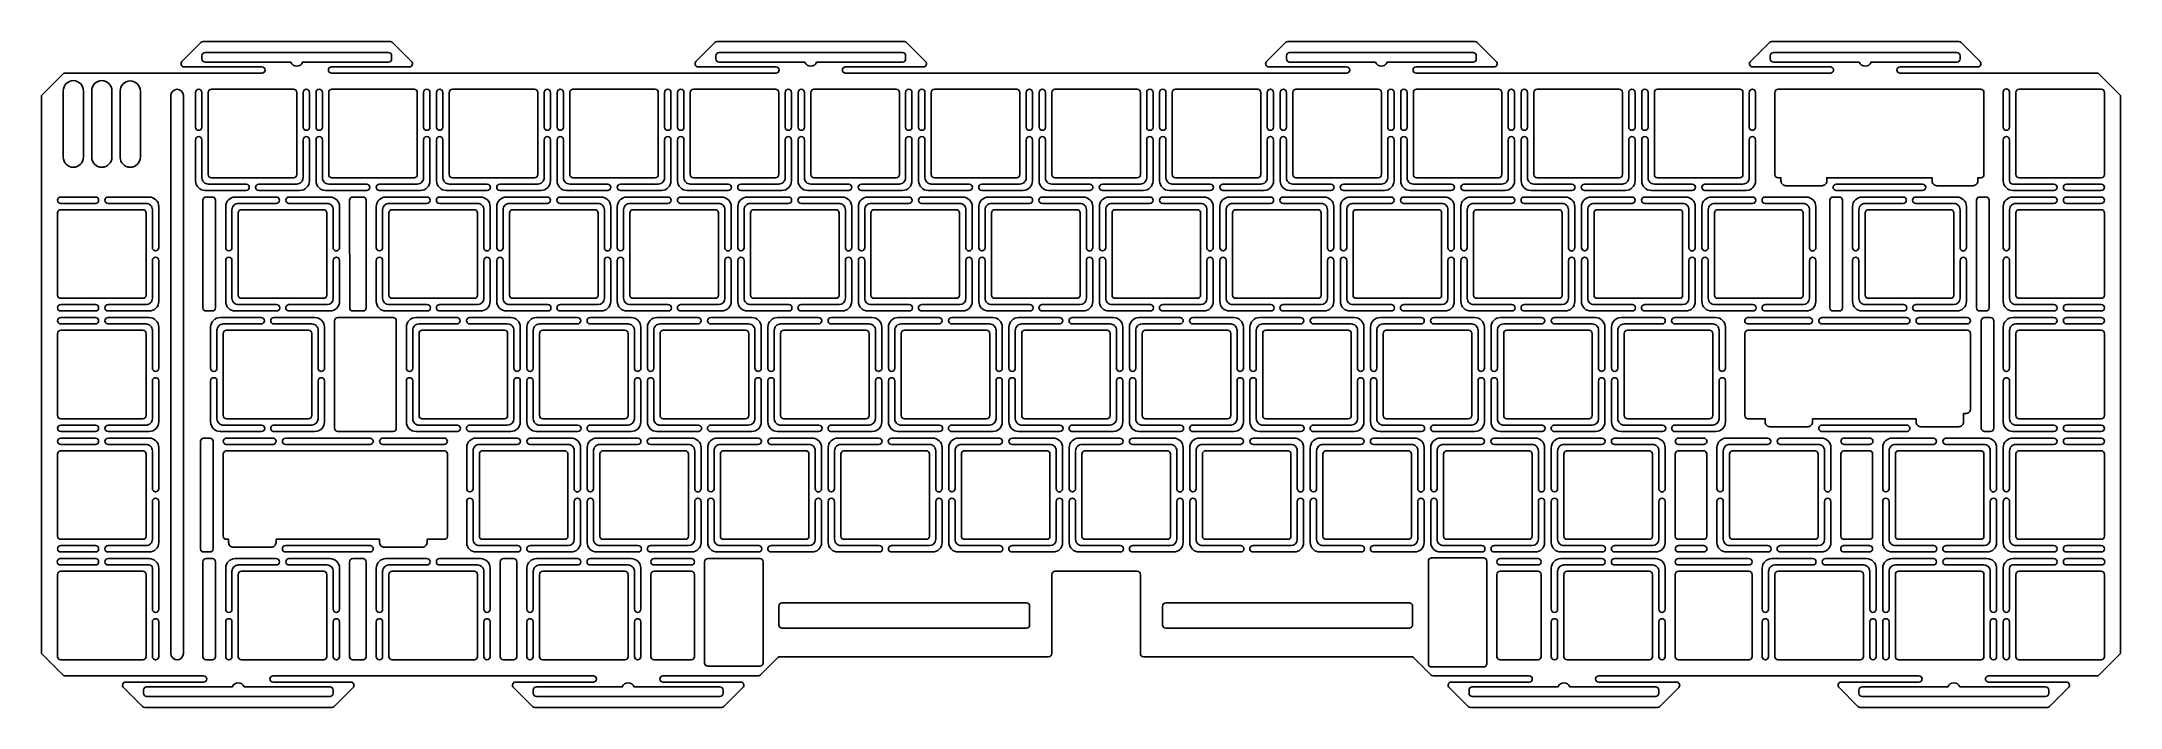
# Model space of a CAD drawing. Header units: millimetres. Extents: x 0 to 329, y 60 to 166.
import ezdxf

# ---------------------------------------------------------------- set-up
doc = ezdxf.new("R2010")
doc.units = ezdxf.units.MM
doc.header["$MEASUREMENT"] = 0

# ---------------------------------------------------------------- blocks, each defined once
blk = doc.blocks.new('*U1')
at = {"linetype": 'Continuous'}
for points in [[(-9, 1), (-9, 7.5, -0.414214), (-7.5, 9), (-1, 9)], [(-8, 1), (-8, 7, -0.414214), (-7, 8), (-1, 8)], [(1, 9), (7.5, 9, -0.414214), (9, 7.5), (9, 1)], [(1, 8), (7, 8, -0.414214), (8, 7), (8, 1)], [(-0.94, -9), (-7.5, -9, -0.414214), (-9, -7.5), (-9, -1)], [(-0.94, -8), (-7, -8, -0.414214), (-8, -7), (-8, -1)], [(9, -1), (9, -7.5, -0.414214), (7.5, -9), (1, -9)], [(8, -1), (8, -7, -0.414213), (7, -8), (1.01, -8)]]:
    blk.add_lwpolyline(points, format="xyb", dxfattribs=at)
for centre, start, end in [((-1, 8.5), 270, 90), ((1, 8.5), 90, 270), ((-8.5, 1), 180, 0), ((8.5, 1), 177.1717, 0), ((-8.5, -1), 0, 180), ((8.5, -1), 0, 180), ((-0.94, -8.5), 270, 90), ((1, -8.5), 89.6973, 270.3027)]:
    blk.add_arc(centre, 0.5, start, end, dxfattribs=at)
blk = doc.blocks.new('*U2')
at = {"color": 0, "linetype": 'ByBlock', "lineweight": -2, "transparency": 16777216}
for p in [(0, 0), (19.05, 0), (38.1, 0), (57.15, 0), (76.2, 0), (95.25, 0), (114.3, 0), (133.35, 0), (152.4, 0), (171.45, 0), (190.5, 0), (209.55, 0)]:
    blk.add_blockref('*U1', p, dxfattribs=at)
blk = doc.blocks.new('*U10')
at = {"linetype": 'Continuous'}
for p, q in [((-9, -6.5), (-9, 0)), ((9, -6.5), (9, 0))]:
    blk.add_line(p, q, dxfattribs=at)
for points in [[(-9, 7.5), (-9, 2)], [(-8, 2), (-8, 7.5)], [(8, 7.5), (8, 2)], [(9, 2), (9, 7.5)]]:
    blk.add_lwpolyline(points, dxfattribs=at)
for points in [[(-8, 0), (-8, -6, 0.414214), (-7, -7), (-1, -7)], [(8, 0), (8, -6, -0.414214), (7, -7), (1, -7)], [(-1, -8), (-7.5, -8, -0.414214), (-9, -6.5), (-9, -6.5)], [(1, -8), (7.5, -8, 0.414214), (9, -6.5), (9, -6.5)]]:
    blk.add_lwpolyline(points, format="xyb", dxfattribs=at)
for centre, start, end in [((-8.5, 7.5), 0, 180), ((8.5, 7.5), 0, 180), ((-8.5, 2), 180, 0), ((-8.5, 0), 0, 180), ((8.5, 2), 180, 0), ((8.5, 0), 0, 180), ((-1, -7.5), 270, 90), ((1, -7.5), 90, 270)]:
    blk.add_arc(centre, 0.5, start, end, dxfattribs=at)
blk = doc.blocks.new('*U11')
at = {"color": 0, "linetype": 'ByBlock', "lineweight": -2, "transparency": 16777216}
for p in [(0, 0), (19.05, 0), (38.1, 0), (57.15, 0), (76.2, 0), (95.25, 0), (114.3, 0), (133.35, 0), (152.4, 0), (171.45, 0), (190.5, 0), (209.55, 0), (228.6, 0)]:
    blk.add_blockref('*U10', p, dxfattribs=at)
blk = doc.blocks.new('*U12')
at = {"linetype": 'Continuous'}
for points in [[(-9, 1), (-9, 7.5, -0.414214), (-7.5, 9), (-1, 9)], [(-8, 1), (-8, 7, -0.414214), (-7, 8), (-1, 8)], [(1, 9), (7.5, 9, -0.414214), (9, 7.5), (9, 1)], [(1, 8), (7, 8, -0.414214), (8, 7), (8, 1)], [(-0.94, -9), (-7.5, -9, -0.414214), (-9, -7.5), (-9, -1)], [(-0.94, -8), (-7, -8, -0.414214), (-8, -7), (-8, -1)], [(9, -1), (9, -7.5, -0.414214), (7.5, -9), (1, -9)], [(8, -1), (8, -7, -0.414213), (7, -8), (1.01, -8)]]:
    blk.add_lwpolyline(points, format="xyb", dxfattribs=at)
for centre, start, end in [((-1, 8.5), 270, 90), ((1, 8.5), 90, 270), ((-8.5, 1), 180, 0), ((8.5, 1), 177.1717, 0), ((-8.5, -1), 0, 180), ((8.5, -1), 0, 180), ((-0.94, -8.5), 270, 90), ((1, -8.5), 89.6973, 270.3027)]:
    blk.add_arc(centre, 0.5, start, end, dxfattribs=at)
blk = doc.blocks.new('*U13')
at = {"color": 0, "linetype": 'ByBlock', "lineweight": -2, "transparency": 16777216}
blk.add_blockref('*U12', (0, 0), dxfattribs=at)
blk = doc.blocks.new('*U14')
at = {"linetype": 'Continuous'}
for p, q in [((-9, 6.5), (-9, 0)), ((9, 6.5), (9, 0))]:
    blk.add_line(p, q, dxfattribs=at)
for points in [[(-1, 8), (-7.5, 8, 0.414214), (-9, 6.5), (-9, 6.5)], [(-8, 0), (-8, 6, -0.414214), (-7, 7), (-1, 7)], [(1, 8), (7.5, 8, -0.414214), (9, 6.5), (9, 6.5)], [(8, 0), (8, 6, 0.414214), (7, 7), (1, 7)]]:
    blk.add_lwpolyline(points, format="xyb", dxfattribs=at)
for points in [[(-9, -7.5), (-9, -2)], [(-8, -2), (-8, -7.5)], [(8, -7.5), (8, -2)], [(9, -2), (9, -7.5)]]:
    blk.add_lwpolyline(points, dxfattribs=at)
for centre, start, end in [((-1, 7.5), 270, 90), ((1, 7.5), 90, 270), ((-8.5, 0), 180, 0), ((8.5, 0), 180, 0), ((-8.5, -2), 0, 180), ((8.5, -2), 0, 180), ((-8.5, -7.5), 180, 0), ((8.5, -7.5), 180, 0)]:
    blk.add_arc(centre, 0.5, start, end, dxfattribs=at)
blk = doc.blocks.new('*U15')
at = {"color": 0, "linetype": 'ByBlock', "lineweight": -2, "transparency": 16777216}
for p in [(0, 0), (19.05, 0)]:
    blk.add_blockref('*U14', p, dxfattribs=at)
blk = doc.blocks.new('*U17')
at = {"linetype": 'Continuous'}
for p, q in [((-9, 6.5), (-9, 0)), ((9, 6.5), (9, 0))]:
    blk.add_line(p, q, dxfattribs=at)
for points in [[(-1, 8), (-7.5, 8, 0.414214), (-9, 6.5), (-9, 6.5)], [(-8, 0), (-8, 6, -0.414214), (-7, 7), (-1, 7)], [(1, 8), (7.5, 8, -0.414214), (9, 6.5), (9, 6.5)], [(8, 0), (8, 6, 0.414214), (7, 7), (1, 7)]]:
    blk.add_lwpolyline(points, format="xyb", dxfattribs=at)
for points in [[(-9, -7.5), (-9, -2)], [(-8, -2), (-8, -7.5)], [(8, -7.5), (8, -2)], [(9, -2), (9, -7.5)]]:
    blk.add_lwpolyline(points, dxfattribs=at)
for centre, start, end in [((-1, 7.5), 270, 90), ((1, 7.5), 90, 270), ((-8.5, 0), 180, 0), ((8.5, 0), 180, 0), ((-8.5, -2), 0, 180), ((8.5, -2), 0, 180), ((-8.5, -7.5), 180, 0), ((8.5, -7.5), 180, 0)]:
    blk.add_arc(centre, 0.5, start, end, dxfattribs=at)
blk = doc.blocks.new('*U16')
at = {"color": 0, "linetype": 'ByBlock', "lineweight": -2, "transparency": 16777216}
blk.add_blockref('*U17', (0, 0), dxfattribs=at)
blk = doc.blocks.new('*U19')
at = {"linetype": 'Continuous'}
for p, q in [((-9, 6.5), (-9, 0)), ((9, 6.5), (9, 0))]:
    blk.add_line(p, q, dxfattribs=at)
for points in [[(-1, 8), (-7.5, 8, 0.414214), (-9, 6.5), (-9, 6.5)], [(-8, 0), (-8, 6, -0.414214), (-7, 7), (-1, 7)], [(1, 8), (7.5, 8, -0.414214), (9, 6.5), (9, 6.5)], [(8, 0), (8, 6, 0.414214), (7, 7), (1, 7)]]:
    blk.add_lwpolyline(points, format="xyb", dxfattribs=at)
for points in [[(-9, -7.5), (-9, -2)], [(-8, -2), (-8, -7.5)], [(8, -7.5), (8, -2)], [(9, -2), (9, -7.5)]]:
    blk.add_lwpolyline(points, dxfattribs=at)
for centre, start, end in [((-1, 7.5), 270, 90), ((1, 7.5), 90, 270), ((-8.5, 0), 180, 0), ((8.5, 0), 180, 0), ((-8.5, -2), 0, 180), ((8.5, -2), 0, 180), ((-8.5, -7.5), 180, 0), ((8.5, -7.5), 180, 0)]:
    blk.add_arc(centre, 0.5, start, end, dxfattribs=at)
blk = doc.blocks.new('*U18')
at = {"color": 0, "linetype": 'ByBlock', "lineweight": -2, "transparency": 16777216}
blk.add_blockref('*U19', (0, 0), dxfattribs=at)
blk = doc.blocks.new('*U21')
at = {"linetype": 'Continuous'}
for p, q in [((-9, 6.5), (-9, 0)), ((9, 6.5), (9, 0))]:
    blk.add_line(p, q, dxfattribs=at)
for points in [[(-1, 8), (-7.5, 8, 0.414214), (-9, 6.5), (-9, 6.5)], [(-8, 0), (-8, 6, -0.414214), (-7, 7), (-1, 7)], [(1, 8), (7.5, 8, -0.414214), (9, 6.5), (9, 6.5)], [(8, 0), (8, 6, 0.414214), (7, 7), (1, 7)]]:
    blk.add_lwpolyline(points, format="xyb", dxfattribs=at)
for points in [[(-9, -7.5), (-9, -2)], [(-8, -2), (-8, -7.5)], [(8, -7.5), (8, -2)], [(9, -2), (9, -7.5)]]:
    blk.add_lwpolyline(points, dxfattribs=at)
for centre, start, end in [((-1, 7.5), 270, 90), ((1, 7.5), 90, 270), ((-8.5, 0), 180, 0), ((8.5, 0), 180, 0), ((-8.5, -2), 0, 180), ((8.5, -2), 0, 180), ((-8.5, -7.5), 180, 0), ((8.5, -7.5), 180, 0)]:
    blk.add_arc(centre, 0.5, start, end, dxfattribs=at)
blk = doc.blocks.new('*U20')
at = {"color": 0, "linetype": 'ByBlock', "lineweight": -2, "transparency": 16777216}
blk.add_blockref('*U21', (0, 0), dxfattribs=at)
blk = doc.blocks.new('*U23')
at = {"linetype": 'Continuous'}
for p, q in [((-9, 6.5), (-9, 0)), ((9, 6.5), (9, 0))]:
    blk.add_line(p, q, dxfattribs=at)
for points in [[(-1, 8), (-7.5, 8, 0.414214), (-9, 6.5), (-9, 6.5)], [(-8, 0), (-8, 6, -0.414214), (-7, 7), (-1, 7)], [(1, 8), (7.5, 8, -0.414214), (9, 6.5), (9, 6.5)], [(8, 0), (8, 6, 0.414214), (7, 7), (1, 7)]]:
    blk.add_lwpolyline(points, format="xyb", dxfattribs=at)
for points in [[(-9, -7.5), (-9, -2)], [(-8, -2), (-8, -7.5)], [(8, -7.5), (8, -2)], [(9, -2), (9, -7.5)]]:
    blk.add_lwpolyline(points, dxfattribs=at)
for centre, start, end in [((-1, 7.5), 270, 90), ((1, 7.5), 90, 270), ((-8.5, 0), 180, 0), ((8.5, 0), 180, 0), ((-8.5, -2), 0, 180), ((8.5, -2), 0, 180), ((-8.5, -7.5), 180, 0), ((8.5, -7.5), 180, 0)]:
    blk.add_arc(centre, 0.5, start, end, dxfattribs=at)
blk = doc.blocks.new('*U22')
at = {"color": 0, "linetype": 'ByBlock', "lineweight": -2, "transparency": 16777216}
blk.add_blockref('*U23', (0, 0), dxfattribs=at)
blk = doc.blocks.new('*U25')
at = {"linetype": 'Continuous'}
for p, q in [((-9, 6.5), (-9, 0)), ((9, 6.5), (9, 0))]:
    blk.add_line(p, q, dxfattribs=at)
for points in [[(-1, 8), (-7.5, 8, 0.414214), (-9, 6.5), (-9, 6.5)], [(-8, 0), (-8, 6, -0.414214), (-7, 7), (-1, 7)], [(1, 8), (7.5, 8, -0.414214), (9, 6.5), (9, 6.5)], [(8, 0), (8, 6, 0.414214), (7, 7), (1, 7)]]:
    blk.add_lwpolyline(points, format="xyb", dxfattribs=at)
for points in [[(-9, -7.5), (-9, -2)], [(-8, -2), (-8, -7.5)], [(8, -7.5), (8, -2)], [(9, -2), (9, -7.5)]]:
    blk.add_lwpolyline(points, dxfattribs=at)
for centre, start, end in [((-1, 7.5), 270, 90), ((1, 7.5), 90, 270), ((-8.5, 0), 180, 0), ((8.5, 0), 180, 0), ((-8.5, -2), 0, 180), ((8.5, -2), 0, 180), ((-8.5, -7.5), 180, 0), ((8.5, -7.5), 180, 0)]:
    blk.add_arc(centre, 0.5, start, end, dxfattribs=at)
blk = doc.blocks.new('*U24')
at = {"color": 0, "linetype": 'ByBlock', "lineweight": -2, "transparency": 16777216}
for p in [(0, 0), (19.05, 0), (38.1, 0)]:
    blk.add_blockref('*U25', p, dxfattribs=at)
blk = doc.blocks.new('*U27')
at = {"linetype": 'Continuous'}
for p, q in [((-9, 6.5), (-9, 0)), ((9, 6.5), (9, 0))]:
    blk.add_line(p, q, dxfattribs=at)
for points in [[(-1, 8), (-7.5, 8, 0.414214), (-9, 6.5), (-9, 6.5)], [(-8, 0), (-8, 6, -0.414214), (-7, 7), (-1, 7)], [(1, 8), (7.5, 8, -0.414214), (9, 6.5), (9, 6.5)], [(8, 0), (8, 6, 0.414214), (7, 7), (1, 7)]]:
    blk.add_lwpolyline(points, format="xyb", dxfattribs=at)
for points in [[(-9, -7.5), (-9, -2)], [(-8, -2), (-8, -7.5)], [(8, -7.5), (8, -2)], [(9, -2), (9, -7.5)]]:
    blk.add_lwpolyline(points, dxfattribs=at)
for centre, start, end in [((-1, 7.5), 270, 90), ((1, 7.5), 90, 270), ((-8.5, 0), 180, 0), ((8.5, 0), 180, 0), ((-8.5, -2), 0, 180), ((8.5, -2), 0, 180), ((-8.5, -7.5), 180, 0), ((8.5, -7.5), 180, 0)]:
    blk.add_arc(centre, 0.5, start, end, dxfattribs=at)
blk = doc.blocks.new('*U26')
at = {"color": 0, "linetype": 'ByBlock', "lineweight": -2, "transparency": 16777216}
for p in [(0, 0), (19.05, 0), (38.1, 0)]:
    blk.add_blockref('*U27', p, dxfattribs=at)
blk = doc.blocks.new('*U28')
at = {"linetype": 'Continuous'}
for points in [[(-9, 1), (-9, 7.5, -0.414214), (-7.5, 9), (-1, 9)], [(-8, 1), (-8, 7, -0.414214), (-7, 8), (-1, 8)], [(1, 9), (7.5, 9, -0.414214), (9, 7.5), (9, 1)], [(1, 8), (7, 8, -0.414214), (8, 7), (8, 1)], [(-0.94, -9), (-7.5, -9, -0.414214), (-9, -7.5), (-9, -1)], [(-0.94, -8), (-7, -8, -0.414214), (-8, -7), (-8, -1)], [(9, -1), (9, -7.5, -0.414214), (7.5, -9), (1, -9)], [(8, -1), (8, -7, -0.414213), (7, -8), (1.01, -8)]]:
    blk.add_lwpolyline(points, format="xyb", dxfattribs=at)
for centre, start, end in [((-1, 8.5), 270, 90), ((1, 8.5), 90, 270), ((-8.5, 1), 180, 0), ((8.5, 1), 177.1717, 0), ((-8.5, -1), 0, 180), ((8.5, -1), 0, 180), ((-0.94, -8.5), 270, 90), ((1, -8.5), 89.6973, 270.3027)]:
    blk.add_arc(centre, 0.5, start, end, dxfattribs=at)
blk = doc.blocks.new('*U29')
at = {"color": 0, "linetype": 'ByBlock', "lineweight": -2, "transparency": 16777216}
blk.add_blockref('*U28', (0, 0), dxfattribs=at)
blk = doc.blocks.new('*U30')
at = {"linetype": 'Continuous'}
for points in [[(-9, 1), (-9, 7.5, -0.414214), (-7.5, 9), (-1, 9)], [(-8, 1), (-8, 7, -0.414214), (-7, 8), (-1, 8)], [(1, 9), (7.5, 9, -0.414214), (9, 7.5), (9, 1)], [(1, 8), (7, 8, -0.414214), (8, 7), (8, 1)], [(-0.94, -9), (-7.5, -9, -0.414214), (-9, -7.5), (-9, -1)], [(-0.94, -8), (-7, -8, -0.414214), (-8, -7), (-8, -1)], [(9, -1), (9, -7.5, -0.414214), (7.5, -9), (1, -9)], [(8, -1), (8, -7, -0.414213), (7, -8), (1.01, -8)]]:
    blk.add_lwpolyline(points, format="xyb", dxfattribs=at)
for centre, start, end in [((-1, 8.5), 270, 90), ((1, 8.5), 90, 270), ((-8.5, 1), 180, 0), ((8.5, 1), 177.1717, 0), ((-8.5, -1), 0, 180), ((8.5, -1), 0, 180), ((-0.94, -8.5), 270, 90), ((1, -8.5), 89.6973, 270.3027)]:
    blk.add_arc(centre, 0.5, start, end, dxfattribs=at)
blk = doc.blocks.new('*U31')
at = {"color": 0, "linetype": 'ByBlock', "lineweight": -2, "transparency": 16777216}
blk.add_blockref('*U30', (0, 0), dxfattribs=at)
blk = doc.blocks.new('*U37')
at = {"linetype": 'Continuous'}
for points in [[(-8.03, 0), (-8.03, 6.5, -0.414214), (-6.53, 8), (-0.03, 8)], [(-0.03, 7), (-6.53, 7, 0.414214), (-7.03, 6.5), (-7.03, 0)]]:
    blk.add_lwpolyline(points, format="xyb", dxfattribs=at)
for points in [[(1.97, 8), (7.53, 8)], [(7.53, 7), (1.97, 7)], [(-8.03, -7.5), (-8.03, -2)], [(-7.03, -2), (-7.03, -7.5)]]:
    blk.add_lwpolyline(points, dxfattribs=at)
for centre, start, end in [((-0.03, 7.5), 270, 90), ((1.97, 7.5), 90, 270), ((7.53, 7.5), 270, 90), ((-7.53, 0), 180, 0), ((-7.53, -2), 0, 180), ((-7.53, -7.5), 180, 0)]:
    blk.add_arc(centre, 0.5, start, end, dxfattribs=at)
blk = doc.blocks.new('*U38')
at = {"color": 0, "linetype": 'ByBlock', "lineweight": -2, "transparency": 16777216}
blk.add_blockref('*U37', (0, 0), dxfattribs=at)
blk = doc.blocks.new('*U39')
at = {"linetype": 'Continuous'}
for points in [[(-8.03, 0), (-8.03, 6.5, -0.414214), (-6.53, 8), (-0.03, 8)], [(-0.03, 7), (-6.53, 7, 0.414214), (-7.03, 6.5), (-7.03, 0)]]:
    blk.add_lwpolyline(points, format="xyb", dxfattribs=at)
for points in [[(1.97, 8), (7.53, 8)], [(7.53, 7), (1.97, 7)], [(-8.03, -7.5), (-8.03, -2)], [(-7.03, -2), (-7.03, -7.5)]]:
    blk.add_lwpolyline(points, dxfattribs=at)
for centre, start, end in [((-0.03, 7.5), 270, 90), ((1.97, 7.5), 90, 270), ((7.53, 7.5), 270, 90), ((-7.53, 0), 180, 0), ((-7.53, -2), 0, 180), ((-7.53, -7.5), 180, 0)]:
    blk.add_arc(centre, 0.5, start, end, dxfattribs=at)
blk = doc.blocks.new('*U40')
at = {"color": 0, "linetype": 'ByBlock', "lineweight": -2, "transparency": 16777216}
blk.add_blockref('*U39', (0, 0), dxfattribs=at)
blk = doc.blocks.new('*U42')
at = {"linetype": 'Continuous'}
for points in [[(-9, 1), (-9, 7.5, -0.414214), (-7.5, 9), (-1, 9)], [(-8, 1), (-8, 7, -0.414214), (-7, 8), (-1, 8)], [(1, 9), (7.5, 9, -0.414214), (9, 7.5), (9, 1)], [(1, 8), (7, 8, -0.414214), (8, 7), (8, 1)], [(-0.94, -9), (-7.5, -9, -0.414214), (-9, -7.5), (-9, -1)], [(-0.94, -8), (-7, -8, -0.414214), (-8, -7), (-8, -1)], [(9, -1), (9, -7.5, -0.414214), (7.5, -9), (1, -9)], [(8, -1), (8, -7, -0.414213), (7, -8), (1.01, -8)]]:
    blk.add_lwpolyline(points, format="xyb", dxfattribs=at)
for centre, start, end in [((-1, 8.5), 270, 90), ((1, 8.5), 90, 270), ((-8.5, 1), 180, 0), ((8.5, 1), 177.1717, 0), ((-8.5, -1), 0, 180), ((8.5, -1), 0, 180), ((-0.94, -8.5), 270, 90), ((1, -8.5), 89.6973, 270.3027)]:
    blk.add_arc(centre, 0.5, start, end, dxfattribs=at)
blk = doc.blocks.new('*U43')
at = {"color": 0, "linetype": 'ByBlock', "lineweight": -2, "transparency": 16777216}
blk.add_blockref('*U42', (0, 0), dxfattribs=at)
blk = doc.blocks.new('*U47')
at = {"linetype": 'Continuous'}
for points in [[(-9, 1), (-9, 7.5, -0.414214), (-7.5, 9), (-1, 9)], [(-8, 1), (-8, 7, -0.414214), (-7, 8), (-1, 8)], [(1, 9), (7.5, 9, -0.414214), (9, 7.5), (9, 1)], [(1, 8), (7, 8, -0.414214), (8, 7), (8, 1)], [(-0.94, -9), (-7.5, -9, -0.414214), (-9, -7.5), (-9, -1)], [(-0.94, -8), (-7, -8, -0.414214), (-8, -7), (-8, -1)], [(9, -1), (9, -7.5, -0.414214), (7.5, -9), (1, -9)], [(8, -1), (8, -7, -0.414213), (7, -8), (1.01, -8)]]:
    blk.add_lwpolyline(points, format="xyb", dxfattribs=at)
for centre, start, end in [((-1, 8.5), 270, 90), ((1, 8.5), 90, 270), ((-8.5, 1), 180, 0), ((8.5, 1), 177.1717, 0), ((-8.5, -1), 0, 180), ((8.5, -1), 0, 180), ((-0.94, -8.5), 270, 90), ((1, -8.5), 89.6973, 270.3027)]:
    blk.add_arc(centre, 0.5, start, end, dxfattribs=at)
blk = doc.blocks.new('*U48')
at = {"color": 0, "linetype": 'ByBlock', "lineweight": -2, "transparency": 16777216}
blk.add_blockref('*U47', (0, 0), dxfattribs=at)
blk = doc.blocks.new('*U49')
at = {"linetype": 'Continuous'}
for points in [[(-9, 1), (-9, 7.5, -0.414214), (-7.5, 9), (-1, 9)], [(-8, 1), (-8, 7, -0.414214), (-7, 8), (-1, 8)], [(1, 9), (7.5, 9, -0.414214), (9, 7.5), (9, 1)], [(1, 8), (7, 8, -0.414214), (8, 7), (8, 1)], [(-0.94, -9), (-7.5, -9, -0.414214), (-9, -7.5), (-9, -1)], [(-0.94, -8), (-7, -8, -0.414214), (-8, -7), (-8, -1)], [(9, -1), (9, -7.5, -0.414214), (7.5, -9), (1, -9)], [(8, -1), (8, -7, -0.414213), (7, -8), (1.01, -8)]]:
    blk.add_lwpolyline(points, format="xyb", dxfattribs=at)
for centre, start, end in [((-1, 8.5), 270, 90), ((1, 8.5), 90, 270), ((-8.5, 1), 180, 0), ((8.5, 1), 177.1717, 0), ((-8.5, -1), 0, 180), ((8.5, -1), 0, 180), ((-0.94, -8.5), 270, 90), ((1, -8.5), 89.6973, 270.3027)]:
    blk.add_arc(centre, 0.5, start, end, dxfattribs=at)
blk = doc.blocks.new('*U50')
at = {"color": 0, "linetype": 'ByBlock', "lineweight": -2, "transparency": 16777216}
for p in [(0, 0), (19.05, 0), (38.1, 0), (57.15, 0), (76.2, 0), (95.25, 0), (114.3, 0), (133.35, 0), (152.4, 0), (171.45, 0), (190.5, 0)]:
    blk.add_blockref('*U49', p, dxfattribs=at)
blk = doc.blocks.new('*U51')
at = {"linetype": 'Continuous'}
for points in [[(-9, 1), (-9, 7.5, -0.414214), (-7.5, 9), (-1, 9)], [(-8, 1), (-8, 7, -0.414214), (-7, 8), (-1, 8)], [(1, 9), (7.5, 9, -0.414214), (9, 7.5), (9, 1)], [(1, 8), (7, 8, -0.414214), (8, 7), (8, 1)], [(-0.94, -9), (-7.5, -9, -0.414214), (-9, -7.5), (-9, -1)], [(-0.94, -8), (-7, -8, -0.414214), (-8, -7), (-8, -1)], [(9, -1), (9, -7.5, -0.414214), (7.5, -9), (1, -9)], [(8, -1), (8, -7, -0.414213), (7, -8), (1.01, -8)]]:
    blk.add_lwpolyline(points, format="xyb", dxfattribs=at)
for centre, start, end in [((-1, 8.5), 270, 90), ((1, 8.5), 90, 270), ((-8.5, 1), 180, 0), ((8.5, 1), 177.1717, 0), ((-8.5, -1), 0, 180), ((8.5, -1), 0, 180), ((-0.94, -8.5), 270, 90), ((1, -8.5), 89.6973, 270.3027)]:
    blk.add_arc(centre, 0.5, start, end, dxfattribs=at)
blk = doc.blocks.new('*U52')
at = {"color": 0, "linetype": 'ByBlock', "lineweight": -2, "transparency": 16777216}
for p in [(0, 0), (19.05, 0), (38.1, 0), (57.15, 0), (76.2, 0), (95.25, 0), (114.3, 0), (133.35, 0), (152.4, 0), (171.45, 0)]:
    blk.add_blockref('*U51', p, dxfattribs=at)

msp = doc.modelspace()

# ---------------------------------------------------------------- linework, layer by layer
at = {"linetype": 'Continuous'}
for p, q in [((283.19, 142.56), (283.19, 142.55)), ((283.69, 143.05), (297.33, 143.05)), ((283.69, 142.05), (297.33, 142.05)), ((281.44, 121.95), (294.82, 121.95)), ((281.44, 121.95), (281.44, 121.95)), ((281.44, 120.95), (294.82, 120.95)), ((51.93, 102.9), (38.56, 102.9)), ((51.93, 101.9), (38.56, 101.9)), ((281.44, 104.95), (294.82, 104.95)), ((281.44, 104.95), (281.44, 104.95)), ((281.44, 103.95), (294.82, 103.95)), ((259.75, 100.9), (261.74, 100.9)), ((285.94, 100.9), (287.94, 100.9)), ((51.93, 85.9), (38.56, 85.9)), ((258.75, 86.9), (262.74, 86.9)), ((285.94, 86.9), (287.94, 86.9)), ((51.93, 84.9), (38.56, 84.9)), ((97.82, 81.85), (101.7, 81.85)), ((231.56, 81.85), (235.55, 81.85)), ((97.82, 67.85), (101.7, 67.85)), ((143.49, 68.35), (116.74, 68.35)), ((157.69, 68.35), (159.19, 68.35)), ((175.69, 68.35), (174.19, 68.35)), ((190.11, 68.35), (216.51, 68.35)), ((231.56, 67.85), (235.55, 67.85)), ((72.52, 65.33), (87.23, 65.33)), ((220.44, 65.33), (235.15, 65.33)), ((282.07, 65.33), (296.77, 65.33))]:
    msp.add_line(p, q, dxfattribs=at)
for points in [[(60.54, 160.58), (45.84, 160.58, -0.414214), (45.34, 161.08), (45.34, 161.08, -0.414214), (45.84, 161.58), (58.13, 161.58, 0.668179), (58.48, 162.43), (55.48, 165.43, 0.198912), (55.13, 165.58), (25.54, 165.58, 0.198912), (25.19, 165.43), (22.19, 162.43, 0.668179), (22.54, 161.58), (34.84, 161.58, -0.414206), (35.34, 161.08), (35.34, 161.08, -0.414214), (34.84, 160.58), (20.13, 160.58)], [(141.79, 160.58), (127.09, 160.58, -0.414214), (126.59, 161.08), (126.59, 161.08, -0.414214), (127.09, 161.58), (139.38, 161.58, 0.668179), (139.73, 162.43), (136.73, 165.43, 0.198912), (136.38, 165.58), (106.79, 165.58, 0.198912), (106.44, 165.43), (103.44, 162.43, 0.668179), (103.79, 161.58), (116.09, 161.58, -0.414214), (116.59, 161.08), (116.59, 161.08, -0.414214), (116.09, 160.58), (101.38, 160.58)], [(231.99, 160.58), (217.29, 160.58, -0.414214), (216.79, 161.08), (216.79, 161.08, -0.414214), (217.29, 161.58), (229.58, 161.58, 0.668179), (229.93, 162.43), (226.93, 165.43, 0.198912), (226.58, 165.58), (196.99, 165.58, 0.198912), (196.64, 165.43), (193.64, 162.43, 0.668179), (193.99, 161.58), (206.29, 161.58, -0.414214), (206.79, 161.08), (206.79, 161.08, -0.414214), (206.29, 160.58), (191.58, 160.58)], [(308.48, 160.58), (293.77, 160.58, -0.414214), (293.27, 161.08), (293.27, 161.08, -0.414214), (293.77, 161.58), (306.07, 161.58, 0.668179), (306.42, 162.43), (303.42, 165.43, 0.198912), (303.07, 165.58), (273.48, 165.58, 0.198912), (273.13, 165.43), (270.13, 162.43, 0.668179), (270.48, 161.58), (282.77, 161.58, -0.414216), (283.27, 161.08), (283.27, 161.08, -0.414214), (282.77, 160.58), (268.07, 160.58)], [(297.27, 64.83), (297.27, 64.83, -0.414214), (296.77, 64.33), (284.48, 64.33, 0.668179), (284.13, 63.48), (287.13, 60.48, 0.198912), (287.48, 60.33), (317.07, 60.33, 0.198912), (317.42, 60.48), (320.42, 63.48, 0.668179), (320.07, 64.33), (307.77, 64.33, -0.414214), (307.27, 64.83), (307.27, 64.83, -0.414214), (307.77, 65.33), (325.11, 65.33), (328.61, 68.83), (328.61, 157.08), (325.11, 160.58), (308.48, 160.58)], [(56.07, 104.45), (56.07, 121.45, 0.414214), (55.57, 121.95), (46.82, 121.95, 0.414214), (46.32, 121.45), (46.32, 104.45)], [(304.41, 119.95, -0.414214), (304.91, 119.45), (304.91, 107.54, -0.414214), (304.16, 106.79), (303.82, 106.79), (303.82, 105.45, -0.414214), (303.07, 104.7), (297.07, 104.7, -0.414214), (296.32, 105.45), (296.32, 105.95), (279.94, 105.95), (279.94, 105.45, -0.414214), (279.19, 104.7), (273.19, 104.7, -0.414214), (272.44, 105.45), (272.44, 105.95), (269.73, 105.95, -0.414214), (269.23, 106.45), (269.23, 119.45, -0.414214), (269.73, 119.95), (290.66, 119.95), (304.41, 119.95)], [(259.75, 100.9), (258.75, 100.9, 0.414214), (258.25, 100.4), (258.25, 87.4, 0.414214), (258.75, 86.9), (258.75, 86.9)], [(262.74, 86.9), (262.74, 86.9, 0.414214), (263.24, 87.4), (263.24, 100.4, 0.414214), (262.74, 100.9), (261.74, 100.9)], [(285.94, 100.9), (284.94, 100.9, 0.414214), (284.44, 100.4), (284.44, 87.4, 0.414214), (284.94, 86.9), (285.94, 86.9)], [(287.94, 86.9), (288.94, 86.9, 0.414214), (289.44, 87.4), (289.44, 100.4, 0.414214), (288.94, 100.9), (287.94, 100.9)], [(25.5, 83.35), (25.5, 68.35, 0.414214), (26, 67.85), (27, 67.85, 0.414214), (27.5, 68.35), (27.5, 83.35)], [(48.7, 83.35), (48.7, 68.35, 0.414214), (49.2, 67.85), (49.2, 67.85)], [(49.2, 67.85), (49.2, 67.85), (50.81, 67.85, 0.414214), (51.31, 68.35), (51.31, 83.35)], [(73.62, 67.85), (73.01, 67.85, -0.414214), (72.51, 68.35), (72.51, 83.35)], [(75.12, 83.35), (75.12, 68.35, -0.414214), (74.62, 67.85), (73.62, 67.85, -0.000145), (73.62, 67.85)], [(97.82, 67.85), (97.82, 67.85), (96.82, 67.85, -0.414214), (96.32, 68.35), (96.32, 81.35, -0.414214), (96.82, 81.85), (97.82, 81.85)], [(101.7, 81.85), (102.7, 81.85, -0.414214), (103.2, 81.35), (103.2, 68.35, -0.414214), (102.7, 67.85), (101.7, 67.85, 0)], [(159.69, 68.85), (159.69, 81.35, -0.414214), (160.19, 81.85), (173.19, 81.85, -0.414214), (173.69, 81.35), (173.69, 68.85)], [(231.56, 81.85), (230.56, 81.85, 0.414214), (230.06, 81.35), (230.06, 68.35, 0.414214), (230.56, 67.85), (231.56, 67.85, 0)], [(235.55, 67.85), (236.55, 67.85, 0.414214), (237.05, 68.35), (237.05, 81.35, 0.414214), (236.55, 81.85), (235.55, 81.85)], [(268.89, 81.85), (258.75, 81.85, 0.414214), (258.25, 81.35), (258.25, 68.35, 0.414214), (258.75, 67.85), (268.89, 67.85)], [(268.89, 67.85), (269.89, 67.85, 0.414214), (270.39, 68.35), (270.39, 81.35, 0.414214), (269.89, 81.85), (268.89, 81.85)], [(112.93, 65.33), (113.31, 65.33, 0.198912), (113.66, 65.48), (116.39, 68.21)], [(216.86, 68.21), (219.6, 65.48, 0.198912), (219.95, 65.33), (220.44, 65.33)], [(10.89, 65.33), (25.6, 65.33, -0.414214), (26.1, 64.83), (26.1, 64.83, -0.414214), (25.6, 64.33), (13.31, 64.33, 0.668179), (12.95, 63.48), (15.95, 60.48, 0.198912), (16.31, 60.33), (45.89, 60.33, 0.198912), (46.25, 60.48), (49.25, 63.48, 0.668179), (48.89, 64.33), (36.6, 64.33, -0.414214), (36.1, 64.83), (36.1, 64.83, -0.414214), (36.6, 65.33), (51.31, 65.33)], [(87.73, 64.83), (87.73, 64.83, -0.414214), (87.23, 64.33), (74.93, 64.33, 0.668179), (74.58, 63.48), (77.58, 60.48, 0.198912), (77.93, 60.33), (107.52, 60.33, 0.198912), (107.87, 60.48), (110.87, 63.48, 0.668179), (110.52, 64.33), (98.23, 64.33, -0.414214), (97.73, 64.83), (97.73, 64.83, -0.414214), (98.23, 65.33), (112.93, 65.33)], [(235.65, 64.83), (235.65, 64.83, -0.414214), (235.15, 64.33), (222.86, 64.33, 0.668179), (222.5, 63.48), (225.5, 60.48, 0.198912), (225.86, 60.33), (255.44, 60.33, 0.198912), (255.8, 60.48), (258.8, 63.48, 0.668179), (258.44, 64.33), (246.15, 64.33, -0.414214), (245.65, 64.83), (245.65, 64.83, -0.414214), (246.15, 65.33), (269.99, 65.33)]]:
    msp.add_lwpolyline(points, format="xyb")
for points in [[(39.4, 162.33, 0.693889), (41.27, 162.33), (54.84, 162.33, 0.414214), (55.34, 162.83), (55.34, 163.33, 0.414214), (54.84, 163.83), (25.84, 163.83, 0.414214), (25.34, 163.33), (25.34, 162.83, 0.414214), (25.84, 162.33)], [(136.09, 162.33), (122.52, 162.33, -0.693889), (120.65, 162.33), (107.09, 162.33, -0.414214), (106.59, 162.83), (106.59, 163.33, -0.414214), (107.09, 163.83), (136.09, 163.83, -0.414214), (136.59, 163.33), (136.59, 162.83, -0.414214)], [(196.79, 162.83), (196.79, 163.33, -0.414214), (197.29, 163.83), (226.29, 163.83, -0.414214), (226.79, 163.33), (226.79, 162.83, -0.414214), (226.29, 162.33), (212.72, 162.33, -0.693889), (210.85, 162.33), (197.29, 162.33, -0.414214)], [(287.34, 162.33, 0.693889), (289.21, 162.33), (302.77, 162.33, 0.414214), (303.27, 162.83), (303.27, 163.33, 0.414214), (302.77, 163.83), (273.77, 163.83, 0.414214), (273.27, 163.33), (273.27, 162.83, 0.414214), (273.77, 162.33)], [(3.42, 147.31, 1), (6.62, 147.31), (6.62, 157.81, 1), (3.42, 157.81)], [(11.12, 157.81), (11.12, 147.31, -1), (7.92, 147.31), (7.92, 157.81, -1)], [(15.62, 157.75, 1), (12.42, 157.75), (12.42, 147.31, 1), (15.62, 147.31)], [(22.43, 157.05, 1), (20.43, 157.05), (20.43, 68.85, 1), (22.43, 68.85)], [(26.84, 158.05, 0.414214), (26.34, 157.55), (26.34, 144.55, 0.414214), (26.84, 144.05), (39.84, 144.05, 0.414214), (40.34, 144.55), (40.34, 157.55, 0.414214), (39.84, 158.05)], [(45.89, 158.05), (58.89, 158.05, -0.414214), (59.39, 157.55), (59.39, 144.55, -0.414214), (58.89, 144.05), (45.89, 144.05, -0.414214), (45.39, 144.55), (45.39, 157.55, -0.414214)], [(78.44, 157.55), (78.44, 144.55, -0.414214), (77.94, 144.05), (64.94, 144.05, -0.414214), (64.44, 144.55), (64.44, 157.55, -0.414214), (64.94, 158.05), (77.94, 158.05, -0.414214)], [(97.49, 157.55, 0.414214), (96.99, 158.05), (83.99, 158.05, 0.414214), (83.49, 157.55), (83.49, 144.55, 0.414214), (83.99, 144.05), (96.99, 144.05, 0.414214), (97.49, 144.55)], [(103.04, 158.05, 0.414214), (102.54, 157.55), (102.54, 144.55, 0.414214), (103.04, 144.05), (116.04, 144.05, 0.414214), (116.54, 144.55), (116.54, 157.55, 0.414214), (116.04, 158.05)], [(122.09, 158.05, 0.414214), (121.59, 157.55), (121.59, 144.55, 0.414214), (122.09, 144.05), (135.09, 144.05, 0.414214), (135.59, 144.55), (135.59, 157.55, 0.414214), (135.09, 158.05)], [(154.14, 144.05), (141.14, 144.05, -0.414214), (140.64, 144.55), (140.64, 157.55, -0.414214), (141.14, 158.05), (154.14, 158.05, -0.414214), (154.64, 157.55), (154.64, 144.55, -0.414214)], [(173.19, 144.05), (160.19, 144.05, -0.414214), (159.69, 144.55), (159.69, 157.55, -0.414214), (160.19, 158.05), (173.19, 158.05, -0.414214), (173.69, 157.55), (173.69, 144.55, -0.414214)], [(192.24, 144.05, 0.414214), (192.74, 144.55), (192.74, 157.55, 0.414214), (192.24, 158.05), (179.24, 158.05, 0.414214), (178.74, 157.55), (178.74, 144.55, 0.414214), (179.24, 144.05)], [(197.79, 144.55), (197.79, 157.55, -0.414214), (198.29, 158.05), (211.29, 158.05, -0.414214), (211.79, 157.55), (211.79, 144.55, -0.414214), (211.29, 144.05), (198.29, 144.05, -0.414214)], [(217.34, 158.05, 0.414214), (216.84, 157.55), (216.84, 144.55, 0.414214), (217.34, 144.05), (230.34, 144.05, 0.414214), (230.84, 144.55), (230.84, 157.55, 0.414214), (230.34, 158.05)], [(249.89, 157.55), (249.89, 144.55, -0.414214), (249.39, 144.05), (236.39, 144.05, -0.414214), (235.89, 144.55), (235.89, 157.55, -0.414214), (236.39, 158.05), (249.39, 158.05, -0.414214)], [(254.94, 144.55), (254.94, 157.55, -0.414214), (255.44, 158.05), (268.44, 158.05, -0.414214), (268.94, 157.55), (268.94, 144.55, -0.414214), (268.44, 144.05), (255.44, 144.05, -0.414214)], [(273.99, 144.55, 0.414214), (274.49, 144.05), (274.95, 144.05), (274.95, 143.55, 0.414214), (275.7, 142.8), (281.45, 142.8, 0.414214), (282.2, 143.55), (282.2, 144.05), (298.83, 144.05), (298.83, 143.55, 0.414214), (299.58, 142.8), (305.33, 142.8, 0.414214), (306.08, 143.55), (306.08, 144.05), (306.54, 144.05, 0.414214), (307.04, 144.55), (307.04, 157.55, 0.414214), (306.54, 158.05), (274.49, 158.05, 0.414214), (273.99, 157.55)], [(326.09, 157.55), (326.09, 144.55, -0.414214), (325.59, 144.05), (312.59, 144.05, -0.414214), (312.09, 144.55), (312.09, 157.55, -0.414214), (312.59, 158.05), (325.59, 158.05, -0.414214)], [(3.02, 139, 0.414214), (2.52, 138.5), (2.52, 125.5, 0.414214), (3.02, 125), (16.02, 125, 0.414214), (16.52, 125.5), (16.52, 138.5, 0.414214), (16.02, 139)], [(45.1, 138.5, 0.414214), (44.6, 139), (31.6, 139, 0.414214), (31.1, 138.5), (31.1, 125.5, 0.414214), (31.6, 125), (44.6, 125, 0.414214), (45.1, 125.5)], [(68.91, 138.5), (68.91, 125.5, -0.414214), (68.41, 125), (55.41, 125, -0.414214), (54.91, 125.5), (54.91, 138.5, -0.414214), (55.41, 139), (68.41, 139, -0.414214)], [(87.46, 125), (74.46, 125, -0.414214), (73.96, 125.5), (73.96, 138.5, -0.414214), (74.46, 139), (87.46, 139, -0.414214), (87.96, 138.5), (87.96, 125.5, -0.414214)], [(107.01, 138.5, 0.414214), (106.51, 139), (93.51, 139, 0.414214), (93.01, 138.5), (93.01, 125.5, 0.414214), (93.51, 125), (106.51, 125, 0.414214), (107.01, 125.5)], [(112.56, 139), (125.56, 139, -0.414214), (126.06, 138.5), (126.06, 125.5, -0.414214), (125.56, 125), (112.56, 125, -0.414214), (112.06, 125.5), (112.06, 138.5, -0.414214)], [(131.61, 139, 0.414214), (131.11, 138.5), (131.11, 125.5, 0.414214), (131.61, 125), (144.61, 125, 0.414214), (145.11, 125.5), (145.11, 138.5, 0.414214), (144.61, 139)], [(164.16, 138.5, 0.414214), (163.66, 139), (150.66, 139, 0.414214), (150.16, 138.5), (150.16, 125.5, 0.414214), (150.66, 125), (163.66, 125, 0.414214), (164.16, 125.5)], [(169.71, 139), (182.71, 139, -0.414214), (183.21, 138.5), (183.21, 125.5, -0.414214), (182.71, 125), (169.71, 125, -0.414214), (169.21, 125.5), (169.21, 138.5, -0.414214)], [(188.26, 125.5, 0.414214), (188.76, 125), (201.76, 125, 0.414214), (202.26, 125.5), (202.26, 138.5, 0.414214), (201.76, 139), (188.76, 139, 0.414214), (188.26, 138.5)], [(207.81, 139, 0.414214), (207.31, 138.5), (207.31, 125.5, 0.414214), (207.81, 125), (220.81, 125, 0.414214), (221.31, 125.5), (221.31, 138.5, 0.414214), (220.81, 139)], [(239.86, 125, 0.414214), (240.36, 125.5), (240.36, 138.5, 0.414214), (239.86, 139), (226.86, 139, 0.414214), (226.36, 138.5), (226.36, 125.5, 0.414214), (226.86, 125)], [(245.91, 139), (258.91, 139, -0.414214), (259.41, 138.5), (259.41, 125.5, -0.414214), (258.91, 125), (245.91, 125, -0.414214), (245.41, 125.5), (245.41, 138.5, -0.414214)], [(277.96, 125), (264.96, 125, -0.414214), (264.46, 125.5), (264.46, 138.5, -0.414214), (264.96, 139), (277.96, 139, -0.414214), (278.46, 138.5), (278.46, 125.5, -0.414214)], [(301.77, 125), (288.77, 125, -0.414214), (288.27, 125.5), (288.27, 138.5, -0.414214), (288.77, 139), (301.77, 139, -0.414214), (302.27, 138.5), (302.27, 125.5, -0.414214)], [(326.09, 138.5), (326.09, 125.5, -0.414214), (325.59, 125), (312.59, 125, -0.414214), (312.09, 125.5), (312.09, 138.5, -0.414214), (312.59, 139), (325.59, 139, -0.414214)], [(16.52, 119.45, 0.414214), (16.02, 119.95), (3.02, 119.95, 0.414214), (2.52, 119.45), (2.52, 106.45, 0.414214), (3.02, 105.95), (16.02, 105.95, 0.414214), (16.52, 106.45)], [(42.72, 119.45), (42.72, 106.45, -0.414214), (42.22, 105.95), (29.22, 105.95, -0.414214), (28.72, 106.45), (28.72, 119.45, -0.414214), (29.22, 119.95), (42.22, 119.95, -0.414214)], [(73.17, 105.95), (60.17, 105.95, -0.414214), (59.67, 106.45), (59.67, 119.45, -0.414214), (60.17, 119.95), (73.17, 119.95, -0.414214), (73.67, 119.45), (73.67, 106.45, -0.414214)], [(92.22, 105.95), (79.22, 105.95, -0.414214), (78.72, 106.45), (78.72, 119.45, -0.414214), (79.22, 119.95), (92.22, 119.95, -0.414214), (92.72, 119.45), (92.72, 106.45, -0.414214)], [(98.27, 119.95, 0.414214), (97.77, 119.45), (97.77, 106.45, 0.414214), (98.27, 105.95), (111.28, 105.95, 0.414214), (111.78, 106.45), (111.78, 119.45, 0.414214), (111.28, 119.95)], [(130.82, 119.45), (130.82, 106.45, -0.414214), (130.32, 105.95), (117.33, 105.95, -0.414214), (116.82, 106.45), (116.82, 119.45, -0.414214), (117.33, 119.95), (130.32, 119.95, -0.414214)], [(149.88, 119.45), (149.88, 106.45, -0.414214), (149.37, 105.95), (136.38, 105.95, -0.414214), (135.88, 106.45), (135.88, 119.45, -0.414214), (136.38, 119.95), (149.37, 119.95, -0.414214)], [(155.42, 119.95), (168.42, 119.95, -0.414214), (168.92, 119.45), (168.92, 106.45, -0.414214), (168.42, 105.95), (155.42, 105.95, -0.414214), (154.93, 106.45), (154.93, 119.45, -0.414214)], [(187.47, 105.95, 0.414214), (187.97, 106.45), (187.97, 119.45, 0.414214), (187.47, 119.95), (174.47, 119.95, 0.414214), (173.97, 119.45), (173.97, 106.45, 0.414214), (174.47, 105.95)], [(193.53, 119.95, 0.414214), (193.03, 119.45), (193.03, 106.45, 0.414214), (193.53, 105.95), (206.53, 105.95, 0.414214), (207.03, 106.45), (207.03, 119.45, 0.414214), (206.53, 119.95)], [(212.57, 119.95), (225.57, 119.95, -0.414214), (226.07, 119.45), (226.07, 106.45, -0.414214), (225.57, 105.95), (212.57, 105.95, -0.414214), (212.07, 106.45), (212.07, 119.45, -0.414214)], [(244.62, 105.95), (231.62, 105.95, -0.414214), (231.12, 106.45), (231.12, 119.45, -0.414214), (231.62, 119.95), (244.62, 119.95, -0.414214), (245.12, 119.45), (245.12, 106.45, -0.414214)], [(263.68, 105.95), (250.68, 105.95, -0.414214), (250.18, 106.45), (250.18, 119.45, -0.414214), (250.68, 119.95), (263.68, 119.95, -0.414214), (264.18, 119.45), (264.18, 106.45, -0.414214)], [(312.09, 106.45, 0.414214), (312.59, 105.95), (325.59, 105.95, 0.414214), (326.09, 106.45), (326.09, 119.45, 0.414214), (325.59, 119.95), (312.59, 119.95, 0.414214), (312.09, 119.45)], [(3.02, 100.9), (16.02, 100.9, -0.414214), (16.52, 100.4), (16.52, 87.4, -0.414214), (16.02, 86.9), (3.02, 86.9, -0.414214), (2.52, 87.4), (2.52, 100.4, -0.414214)], [(60.18, 85.65), (54.18, 85.65, -0.414214), (53.43, 86.4), (53.43, 86.9), (37.06, 86.9), (37.06, 86.4, -0.414214), (36.31, 85.65), (30.31, 85.65, -0.414214), (29.56, 86.4), (29.56, 86.9), (29.22, 86.9, -0.414214), (28.72, 87.4), (28.72, 100.4, -0.414214), (29.22, 100.9), (63.65, 100.9, -0.414214), (64.15, 100.4), (64.15, 87.4, -0.414214), (63.65, 86.9), (60.93, 86.9), (60.93, 86.4, -0.414214)], [(69.7, 100.9, 0.414214), (69.2, 100.4), (69.2, 87.4, 0.414214), (69.7, 86.9), (82.7, 86.9, 0.414214), (83.2, 87.4), (83.2, 100.4, 0.414214), (82.7, 100.9)], [(88.75, 100.9, 0.414214), (88.25, 100.4), (88.25, 87.4, 0.414214), (88.75, 86.9), (101.75, 86.9, 0.414214), (102.25, 87.4), (102.25, 100.4, 0.414214), (101.75, 100.9)], [(107.8, 100.9), (120.8, 100.9, -0.414214), (121.3, 100.4), (121.3, 87.4, -0.414214), (120.8, 86.9), (107.8, 86.9, -0.414214), (107.3, 87.4), (107.3, 100.4, -0.414214)], [(140.35, 100.4, 0.414214), (139.85, 100.9), (126.85, 100.9, 0.414214), (126.35, 100.4), (126.35, 87.4, 0.414214), (126.85, 86.9), (139.85, 86.9, 0.414214), (140.35, 87.4)], [(159.4, 100.4, 0.414214), (158.9, 100.9), (145.9, 100.9, 0.414214), (145.4, 100.4), (145.4, 87.4, 0.414214), (145.9, 86.9), (158.9, 86.9, 0.414214), (159.4, 87.4)], [(164.95, 100.9), (177.95, 100.9, -0.414214), (178.45, 100.4), (178.45, 87.4, -0.414214), (177.95, 86.9), (164.95, 86.9, -0.414214), (164.45, 87.4), (164.45, 100.4, -0.414214)], [(184, 100.9), (197, 100.9, -0.414214), (197.5, 100.4), (197.5, 87.4, -0.414214), (197, 86.9), (184, 86.9, -0.414214), (183.5, 87.4), (183.5, 100.4, -0.414214)], [(203.05, 100.9, 0.414214), (202.55, 100.4), (202.55, 87.4, 0.414214), (203.05, 86.9), (216.05, 86.9, 0.414214), (216.55, 87.4), (216.55, 100.4, 0.414214), (216.05, 100.9)], [(222.1, 100.9, 0.414214), (221.6, 100.4), (221.6, 87.4, 0.414214), (222.1, 86.9), (235.1, 86.9, 0.414214), (235.6, 87.4), (235.6, 100.4, 0.414214), (235.1, 100.9)], [(254.65, 100.4), (254.65, 87.4, -0.414214), (254.15, 86.9), (241.15, 86.9, -0.414214), (240.65, 87.4), (240.65, 100.4, -0.414214), (241.15, 100.9), (254.15, 100.9, -0.414214)], [(267.34, 100.9), (280.34, 100.9, -0.414214), (280.84, 100.4), (280.84, 87.4, -0.414214), (280.34, 86.9), (267.34, 86.9, -0.414214), (266.84, 87.4), (266.84, 100.4, -0.414214)], [(307.04, 100.4), (307.04, 87.4, -0.414214), (306.54, 86.9), (293.54, 86.9, -0.414214), (293.04, 87.4), (293.04, 100.4, -0.414214), (293.54, 100.9), (306.54, 100.9, -0.414214)], [(312.59, 100.9), (325.59, 100.9, -0.414214), (326.09, 100.4), (326.09, 87.4, -0.414214), (325.59, 86.9), (312.59, 86.9, -0.414214), (312.09, 87.4), (312.09, 100.4, -0.414214)], [(104.8, 67.35), (104.8, 83.35, -0.414214), (105.3, 83.85), (113.54, 83.85, -0.414214), (114.04, 83.35), (114.04, 67.35, -0.414214), (113.54, 66.85), (105.3, 66.85, -0.414214)], [(228.46, 67.35), (228.46, 67.23, -0.414214), (227.96, 66.73), (219.72, 66.73, -0.414214), (219.22, 67.23), (219.22, 83.47, -0.414214), (219.72, 83.97), (227.96, 83.97, -0.414214), (228.46, 83.47)], [(16.52, 81.35), (16.52, 68.35, -0.414214), (16.02, 67.85), (3.02, 67.85, -0.414214), (2.52, 68.35), (2.52, 81.35, -0.414214), (3.02, 81.85), (16.02, 81.85, -0.414214)], [(31.6, 67.85), (44.6, 67.85, 0.414214), (45.1, 68.35), (45.1, 81.35, 0.414214), (44.6, 81.85), (31.6, 81.85, 0.414214), (31.1, 81.35), (31.1, 68.35, 0.414214)], [(54.91, 68.35), (54.91, 81.35, -0.414214), (55.41, 81.85), (68.41, 81.85, -0.414214), (68.91, 81.35), (68.91, 68.35, -0.414214), (68.41, 67.85), (55.41, 67.85, -0.414214)], [(78.72, 68.35), (78.72, 81.35, -0.414214), (79.22, 81.85), (92.22, 81.85, -0.414214), (92.72, 81.35), (92.72, 68.35, -0.414214), (92.22, 67.85), (79.22, 67.85, -0.414214)], [(254.65, 68.35), (254.65, 81.35, 0.414214), (254.15, 81.85), (241.15, 81.85, 0.414214), (240.65, 81.35), (240.65, 68.35, 0.414214), (241.15, 67.85), (254.15, 67.85, 0.414214)], [(273.99, 68.35, 0.414214), (274.49, 67.85), (287.49, 67.85, 0.414214), (287.99, 68.35), (287.99, 81.35, 0.414214), (287.49, 81.85), (274.49, 81.85, 0.414214), (273.99, 81.35)], [(293.04, 68.35, 0.414214), (293.54, 67.85), (306.54, 67.85, 0.414214), (307.04, 68.35), (307.04, 81.35, 0.414214), (306.54, 81.85), (293.54, 81.85, 0.414214), (293.04, 81.35)], [(312.59, 81.85), (325.59, 81.85, -0.414214), (326.09, 81.35), (326.09, 68.35, -0.414214), (325.59, 67.85), (312.59, 67.85, -0.414214), (312.09, 68.35), (312.09, 81.35, -0.414214)], [(32.04, 63.58, 0.693889), (30.16, 63.58), (16.6, 63.58, 0.414214), (16.1, 63.08), (16.1, 62.58, 0.414214), (16.6, 62.08), (45.6, 62.08, 0.414214), (46.1, 62.58), (46.1, 63.08, 0.414214), (45.6, 63.58)], [(78.23, 63.58), (91.79, 63.58, -0.693889), (93.66, 63.58), (107.22, 63.58, -0.414214), (107.72, 63.08), (107.72, 62.58, -0.414214), (107.22, 62.08), (78.23, 62.08, -0.414214), (77.73, 62.58), (77.73, 63.08, -0.414214)], [(226.15, 63.58), (239.71, 63.58, -0.693889), (241.59, 63.58), (255.15, 63.58, -0.414214), (255.65, 63.08), (255.65, 62.58, -0.414214), (255.15, 62.08), (226.15, 62.08, -0.414214), (225.65, 62.58), (225.65, 63.08, -0.414214)], [(303.21, 63.58, 0.693889), (301.34, 63.58), (287.78, 63.58, 0.414214), (287.28, 63.08), (287.28, 62.58, 0.414214), (287.78, 62.08), (316.78, 62.08, 0.414214), (317.28, 62.58), (317.28, 63.08, 0.414214), (316.78, 63.58)]]:
    msp.add_lwpolyline(points, format="xyb", close=True)
for points in [[(20.13, 160.58), (3.5, 160.58), (0, 157.08), (0, 68.83), (3.5, 65.33), (10.89, 65.33)], [(101.38, 160.58), (60.54, 160.58)], [(191.58, 160.58), (141.79, 160.58)], [(268.07, 160.58), (231.99, 160.58)], [(25.5, 140.5), (25.5, 123.5)], [(27.5, 123.5), (27.5, 140.5)], [(48.7, 140.5), (48.71, 123.5)], [(51.31, 123.5), (51.3, 140.5)], [(282.67, 140.5), (282.67, 123.5)], [(284.67, 123.5), (284.67, 140.5)], [(305.87, 140.5), (305.87, 123.5)], [(307.87, 123.5), (307.87, 140.5)], [(306.59, 121.45), (306.59, 104.45)], [(308.59, 104.45), (308.59, 121.48)], [(25.12, 102.4), (25.12, 85.4)], [(27.12, 85.4), (27.12, 102.4)], [(143.49, 68.35), (157.69, 68.35)], [(175.69, 68.35), (190.11, 68.35)], [(51.31, 65.33), (72.52, 65.33)]]:
    msp.add_lwpolyline(points)
for points in [[(27, 141), (26, 141)], [(50.8, 141), (49.2, 141)], [(284.17, 141), (283.17, 141)], [(307.37, 141), (306.37, 141)], [(26, 123), (27, 123)], [(49.21, 123), (50.81, 123)], [(279.53, 121.94), (269.64, 121.94)], [(283.17, 123), (284.17, 123)], [(304.41, 121.95), (296.81, 121.95)], [(304.41, 121.95), (296.81, 121.95)], [(306.37, 123), (307.37, 123)], [(308.09, 121.95), (307.09, 121.95)], [(269.64, 120.95), (279.53, 120.95)], [(296.81, 120.95), (304.41, 120.95)], [(296.81, 120.95), (304.41, 120.95)], [(26.62, 102.9), (25.62, 102.9)], [(36.64, 102.89), (29.13, 102.89)], [(29.13, 101.9), (36.64, 101.9)], [(46.82, 103.95), (55.57, 103.95)], [(63.65, 102.9), (53.93, 102.9)], [(53.93, 101.9), (63.65, 101.9)], [(262.75, 102.9), (258.75, 102.9)], [(258.75, 101.9), (262.75, 101.9)], [(288.97, 102.91), (284.94, 102.91)], [(284.94, 101.91), (288.96, 101.9)], [(307.09, 103.95), (308.09, 103.95)], [(262.75, 85.9), (258.75, 85.9)], [(288.93, 85.91), (284.9, 85.9)], [(8.52, 83.85), (2.96, 83.85)], [(2.96, 82.85), (8.52, 82.85)], [(25.62, 84.9), (26.62, 84.9)], [(27, 83.85), (26, 83.85)], [(50.81, 83.85), (49.2, 83.85)], [(74.62, 83.85), (73.01, 83.85)], [(102.7, 83.85), (96.82, 83.85)], [(96.82, 82.85), (102.7, 82.85)], [(236.55, 83.85), (230.56, 83.85)], [(230.56, 82.85), (236.55, 82.85)], [(258.75, 84.9), (262.75, 84.9)], [(269.89, 83.85), (258.75, 83.85)], [(258.75, 82.85), (269.89, 82.85)], [(284.9, 84.9), (288.92, 84.9)], [(17.52, 73.85), (17.52, 68.35)], [(18.52, 68.35), (18.52, 73.85)], [(269.99, 65.33), (282.07, 65.33)]]:
    msp.add_lwpolyline(points, dxfattribs=at)
for points in [[(18.52, 75.85), (18.52, 82.35, 0.414214), (17.02, 83.85), (10.52, 83.85)], [(10.52, 82.85), (17.02, 82.85, -0.414214), (17.52, 82.35), (17.52, 75.85)]]:
    msp.add_lwpolyline(points, format="xyb", dxfattribs=at)
for points in [[(117.04, 72.85), (155.69, 72.85, 0.414214), (156.19, 73.35), (156.19, 76.35, 0.414214), (155.69, 76.85), (117.04, 76.85, 0.414214), (116.54, 76.35), (116.54, 73.35, 0.414214)], [(177.69, 72.85), (216.22, 72.85, 0.414214), (216.72, 73.35), (216.72, 76.35, 0.414214), (216.22, 76.85), (177.69, 76.85, 0.414214), (177.19, 76.35), (177.19, 73.35, 0.414214)]]:
    msp.add_lwpolyline(points, format="xyb", close=True, dxfattribs=at)
for centre, radius, start, end in [((283.69, 142.55), 0.5, 90, 270), ((297.33, 142.55), 0.5, 270, 90), ((26, 140.5), 0.5, 90, 180), ((27, 140.5), 0.5, 0, 90), ((49.2, 140.5), 0.5, 90, 180), ((50.8, 140.5), 0.5, 0, 90), ((283.17, 140.5), 0.5, 90, 180), ((284.17, 140.5), 0.5, 0, 90), ((306.37, 140.5), 0.5, 90, 180), ((307.37, 140.5), 0.5, 0, 90), ((26, 123.5), 0.5, 180, 270), ((27, 123.5), 0.5, 270, 0), ((49.21, 123.5), 0.5, 180, 270), ((50.81, 123.5), 0.5, 270, 0.0762), ((269.73, 121.45), 0.5, 99.6851, 260.3149), ((279.44, 121.45), 0.5, 279.6851, 80.3149), ((281.44, 121.45), 0.5, 89.9092, 270.0923), ((283.17, 123.5), 0.5, 180, 270), ((284.17, 123.5), 0.5, 270, 0), ((294.82, 121.45), 0.5, 269.9323, 90.0697), ((296.81, 121.45), 0.5, 90, 270), ((304.41, 121.45), 0.5, 270, 90), ((306.37, 123.5), 0.5, 180, 270), ((307.09, 121.45), 0.5, 90, 180), ((307.37, 123.5), 0.5, 270, 0), ((308.1, 121.45), 0.5, 356.4728, 90.1084), ((25.62, 102.4), 0.5, 90, 180), ((26.62, 102.4), 0.5, 0, 90), ((29.22, 102.4), 0.5, 99.6952, 260.3048), ((36.56, 102.4), 0.5, 279.6952, 80.3048), ((38.56, 102.4), 0.5, 90, 270), ((46.82, 104.45), 0.5, 180, 270), ((51.93, 102.4), 0.5, 270, 90), ((53.93, 102.4), 0.5, 89.9867, 270.0133), ((55.57, 104.45), 0.5, 270, 0), ((63.65, 102.4), 0.5, 269.9867, 90.0133), ((258.75, 102.4), 0.5, 89.6973, 270.3027), ((262.74, 102.4), 0.5, 269.6973, 89.6973), ((281.44, 104.45), 0.5, 89.9092, 270.0923), ((284.94, 102.41), 0.5, 89.6973, 270.3027), ((288.98, 102.41), 0.502, 267.6659, 91.0311), ((294.82, 104.45), 0.5, 269.9323, 90.0697), ((307.18, 104.54), 0.589, 171.8699, 261.8699), ((308.09, 104.45), 0.5, 270, 0), ((38.56, 85.4), 0.5, 90, 270), ((51.93, 85.4), 0.5, 270, 90), ((258.75, 85.4), 0.5, 89.6973, 270.3027), ((262.74, 85.4), 0.5, 269.6973, 89.6973), ((284.9, 85.4), 0.5, 89.6973, 270.3027), ((288.94, 85.4), 0.502, 267.6659, 91.0311), ((2.96, 83.35), 0.5, 90, 270), ((8.52, 83.35), 0.5, 270, 90), ((10.52, 83.35), 0.5, 90, 270), ((25.62, 85.4), 0.5, 180, 270), ((26, 83.35), 0.5, 90, 180), ((26.62, 85.4), 0.5, 270, 0), ((27, 83.35), 0.5, 0, 90), ((49.2, 83.35), 0.5, 90, 180), ((50.81, 83.35), 0.5, 0, 90), ((73.01, 83.35), 0.5, 90, 180), ((74.62, 83.35), 0.5, 360, 90), ((96.82, 83.35), 0.5, 90, 270), ((102.7, 83.35), 0.5, 270, 90), ((230.56, 83.35), 0.5, 90, 270), ((236.55, 83.35), 0.5, 270, 90), ((258.75, 83.35), 0.5, 90, 270), ((269.89, 83.35), 0.5, 270, 90), ((18.02, 75.85), 0.5, 180, 0), ((18.02, 73.85), 0.5, 0, 180), ((18.02, 68.35), 0.5, 180, 0), ((116.74, 67.85), 0.5, 90, 135), ((159.19, 68.85), 0.5, 270, 360), ((174.19, 68.85), 0.5, 180, 270), ((216.51, 67.85), 0.5, 45, 90), ((87.23, 64.83), 0.5, 0, 90), ((235.15, 64.83), 0.5, 0, 90), ((296.77, 64.83), 0.5, 0, 90)]:
    msp.add_arc(centre, radius, start, end, dxfattribs=at)

# ---------------------------------------------------------------- block references
for name, p in [('*U11', (33.34, 150.05)), ('*U13', (38.1, 132)), ('*U2', (61.91, 132)), ('*U48', (295.27, 132)), ('*U43', (35.72, 112.95)), ('*U50', (66.67, 112.95)), ('*U52', (76.2, 93.9)), ('*U31', (273.84, 93.9)), ('*U29', (300.04, 93.9)), ('*U16', (38.1, 75.85)), ('*U20', (61.91, 75.85)), ('*U18', (85.72, 75.85)), ('*U22', (247.65, 75.85)), ('*U15', (280.99, 75.85)), ('*U38', (318.12, 75.85))]:
    msp.add_blockref(name, p, dxfattribs=at)
for name, p, rotation in [('*U40', (318.09, 150.08), 90.00000000000006), ('*U24', (10.52, 132), 270), ('*U26', (318.09, 93.9), 89.99999999999999)]:
    msp.add_blockref(name, p, dxfattribs=dict(at, rotation=rotation))

doc.saveas('drawing.dxf')
